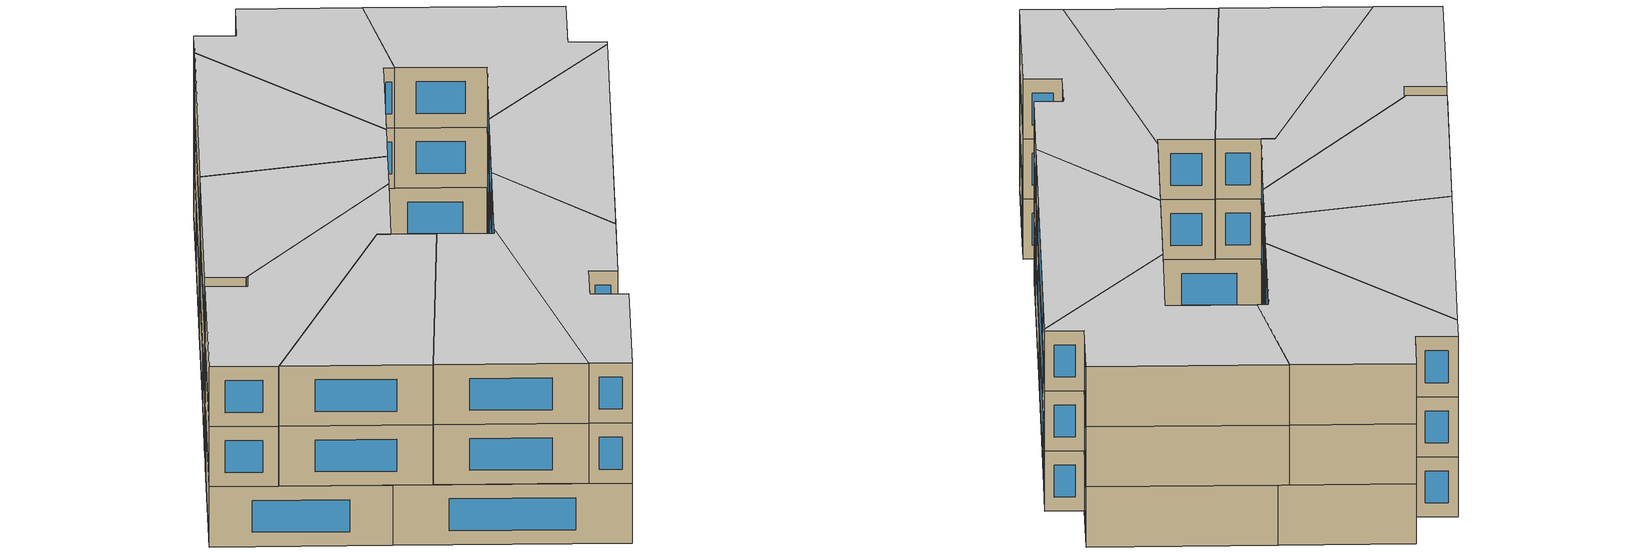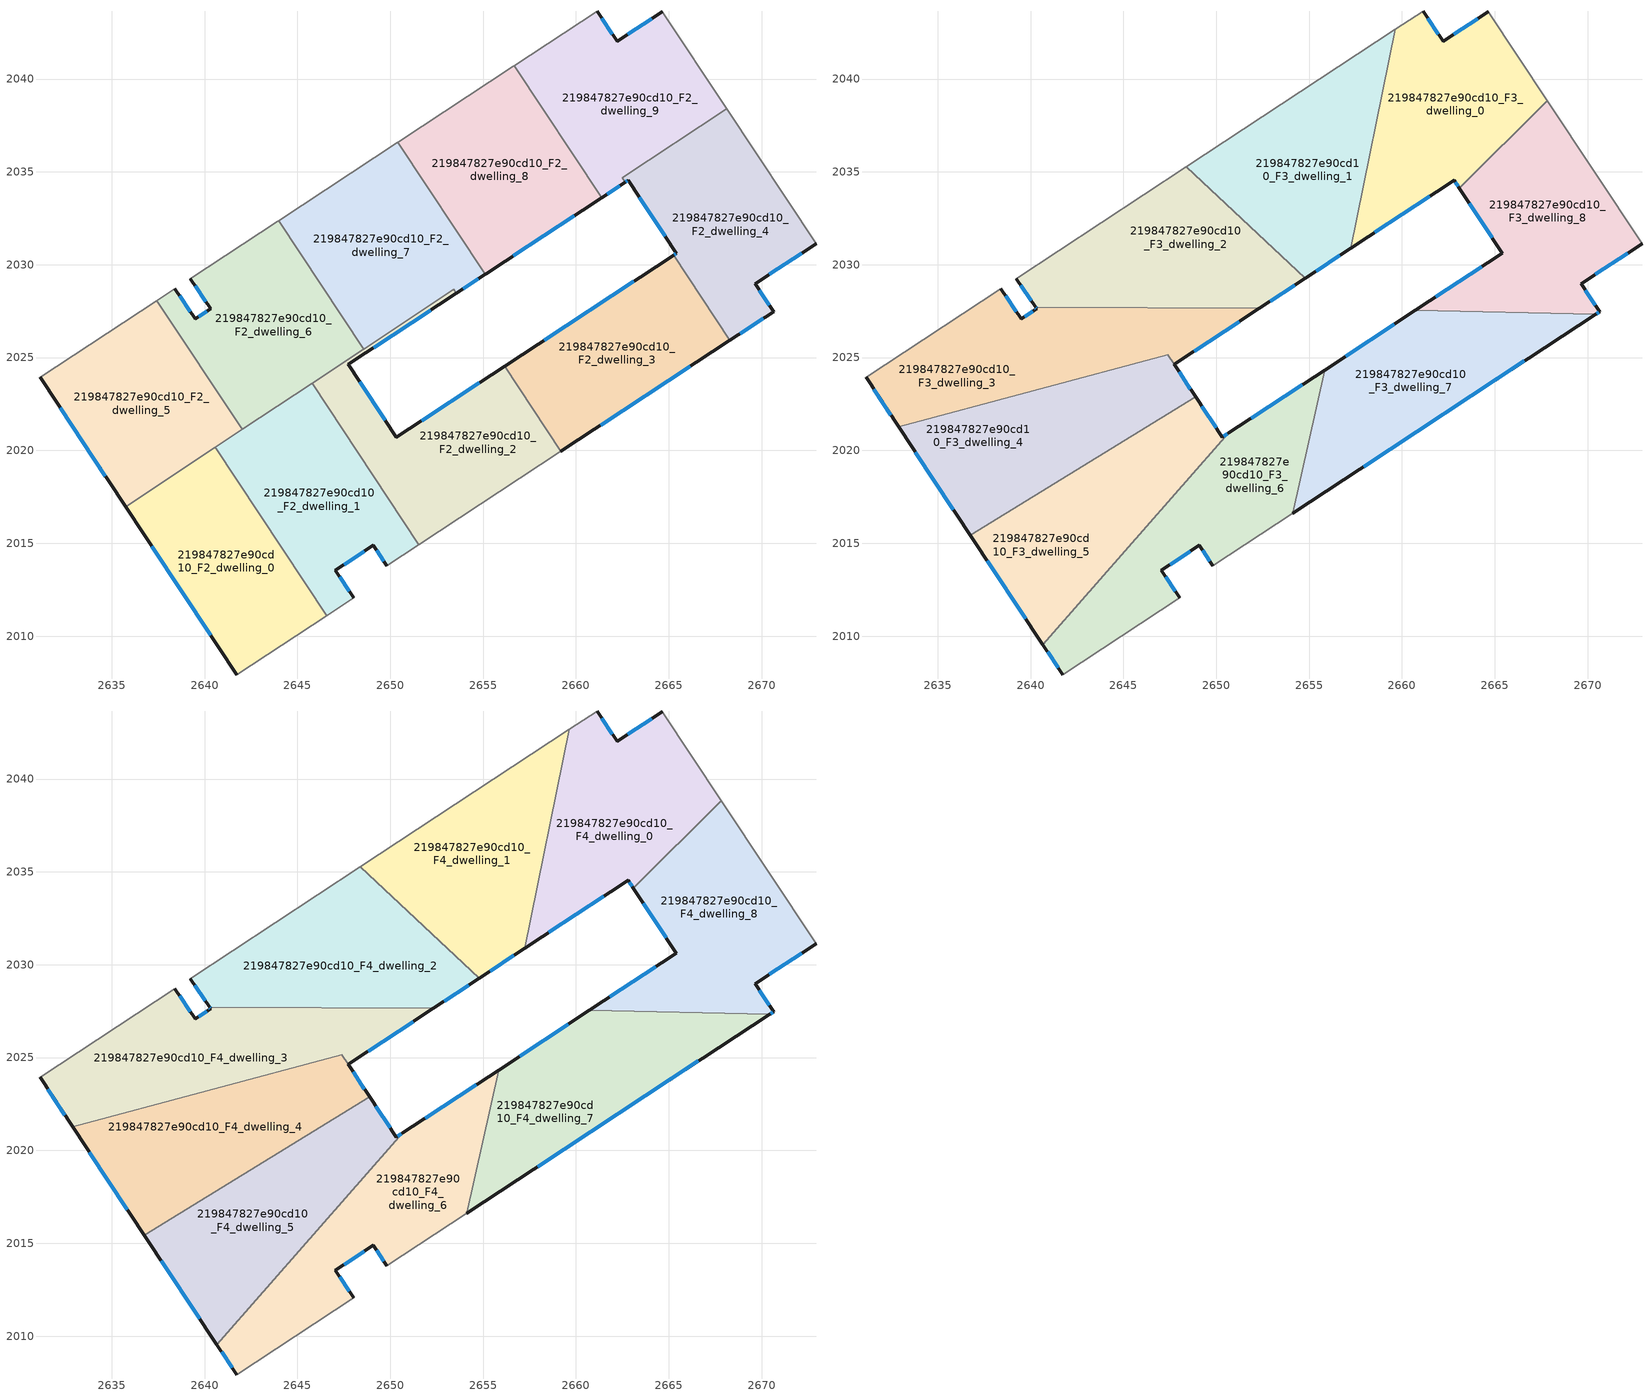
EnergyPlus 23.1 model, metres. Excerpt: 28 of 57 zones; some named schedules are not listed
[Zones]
219847827e90cd10_F2_dwelling_0
 floor to 219847827e90cd10_F1_dwelling_0 (EU_floor_Construction): 2640.57,2020.16 2646.57,2011.09 2641.74,2007.91 2635.75,2016.97 z6
 wall outside (EU_wall_Construction): 2635.75,2016.97 2641.74,2007.91 z6:9
 wall to 219847827e90cd10_F2_dwelling_1 (EU_wall_Construction): 2646.57,2011.09 2640.57,2020.16 z6:9
 wall adiabatic (EU_wall_Construction): 2641.74,2007.91 2646.57,2011.09 z6:9
 wall to 219847827e90cd10_F2_dwelling_5 (EU_wall_Construction): 2640.57,2020.16 2635.75,2016.97 z6:9
 window (EU_Window_Construction): 2637.16,2014.84 2640.34,2010.04 z6.7:8.3
219847827e90cd10_F2_dwelling_1
 floor to 219847827e90cd10_F1_dwelling_1 (EU_floor_Construction): 2645.79,2023.62 2651.55,2014.92 2649.82,2013.78 2649.09,2014.89 2647.05,2013.54 2648.03,2012.06 2646.57,2011.09 2640.57,2020.16 z6
 wall outside (EU_wall_Construction): 2648.03,2012.06 2647.05,2013.54 2649.09,2014.89 2649.82,2013.78 z6:9
 wall adiabatic (EU_wall_Construction): 2646.57,2011.09 2648.03,2012.06 / 2649.82,2013.78 2651.55,2014.92 z6:9
 wall to 219847827e90cd10_F2_dwelling_2 (EU_wall_Construction): 2651.55,2014.92 2645.79,2023.62 z6:9
 wall to 219847827e90cd10_F2_dwelling_6 (EU_wall_Construction): 2645.79,2023.62 2642.03,2021.13 z6:9
 wall to 219847827e90cd10_F2_dwelling_5 (EU_wall_Construction): 2642.03,2021.13 2640.57,2020.16 z6:9
 window (EU_Window_Construction): 2647.8,2012.41 2647.28,2013.19 / 2649.26,2014.63 2649.65,2014.04 / 2647.53,2013.86 2648.61,2014.57 z6.7:8.3
219847827e90cd10_F2_dwelling_2
 floor to 219847827e90cd10_F1_dwelling_2 (EU_floor_Construction): 2656.15,2024.54 2659.19,2019.95 2651.55,2014.92 2645.79,2023.62 2653.42,2028.67 2653.56,2028.46 2647.73,2024.63 2650.33,2020.71 z6
 wall outside (EU_wall_Construction): 2656.15,2024.54 2650.33,2020.71 2647.73,2024.63 2653.56,2028.46 z6:9
 wall to 219847827e90cd10_F2_dwelling_3 (EU_wall_Construction): 2659.19,2019.95 2656.15,2024.54 z6:9
 wall adiabatic (EU_wall_Construction): 2651.55,2014.92 2659.19,2019.95 z6:9
 wall to 219847827e90cd10_F2_dwelling_7 (EU_wall_Construction): 2653.56,2028.46 2653.42,2028.67 2648.57,2025.46 z6:9
 wall to 219847827e90cd10_F2_dwelling_6 (EU_wall_Construction): 2648.57,2025.46 2648.53,2025.43 2645.79,2023.62 z6:9
 window (EU_Window_Construction): 2649.1,2025.53 2652.19,2027.56 / 2649.72,2021.63 2648.34,2023.71 / 2654.79,2023.64 2651.7,2021.61 z6.7:8.3
 ceiling adiabatic (EU_roof_Construction): 2648.77,2023.07 2647.73,2024.63 2653.56,2028.46 2653.42,2028.67 2647.61,2024.82 z9
219847827e90cd10_F2_dwelling_3
 floor to 219847827e90cd10_F1_dwelling_3 (EU_floor_Construction): 2665.25,2030.52 2668.29,2025.93 2659.19,2019.95 2656.15,2024.54 z6
 wall outside (EU_wall_Construction): 2659.19,2019.95 2668.29,2025.93 / 2665.25,2030.52 2656.15,2024.54 z6:9
 wall to 219847827e90cd10_F2_dwelling_4 (EU_wall_Construction): 2668.29,2025.93 2665.25,2030.52 z6:9
 window (EU_Window_Construction): 2661.33,2021.35 2666.15,2024.53 / 2663.12,2029.12 2658.29,2025.94 z6.7:8.3
219847827e90cd10_F2_dwelling_4
 floor to 219847827e90cd10_F1_dwelling_4 (EU_floor_Construction): 2668.12,2038.4 2672.92,2031.14 2669.65,2028.97 2670.64,2027.48 2668.29,2025.93 2665.25,2030.52 2665.41,2030.62 2662.81,2034.55 2662.65,2034.45 2662.5,2034.68 z6
 wall outside (EU_wall_Construction): 2662.65,2034.45 2662.81,2034.55 2665.41,2030.62 2665.25,2030.52 / 2668.29,2025.93 2670.64,2027.48 2669.65,2028.97 2672.92,2031.14 z6:9
 wall adiabatic (EU_wall_Construction): 2672.92,2031.14 2668.12,2038.4 z6:9
 wall to 219847827e90cd10_F2_dwelling_9 (EU_wall_Construction): 2668.12,2038.4 2662.5,2034.68 2662.65,2034.45 z6:9
 window (EU_Window_Construction): 2665.37,2030.6 2665.29,2030.54 / 2663.42,2033.62 2664.8,2031.54 / 2662.69,2034.47 2662.77,2034.52 / 2670.42,2029.48 2672.16,2030.63 / 2670.41,2027.83 2669.88,2028.62 / 2668.84,2026.3 2670.09,2027.12 z6.7:8.3
219847827e90cd10_F2_dwelling_5
 floor to 219847827e90cd10_F1_dwelling_5 (EU_floor_Construction): 2637.44,2028.07 2642.03,2021.13 2635.75,2016.97 2631.14,2023.93 z6
 wall outside (EU_wall_Construction): 2631.14,2023.93 2635.75,2016.97 z6:9
 wall to 219847827e90cd10_F2_dwelling_6 (EU_wall_Construction): 2642.03,2021.13 2637.44,2028.07 z6:9
 wall adiabatic (EU_wall_Construction): 2637.44,2028.07 2631.14,2023.93 z6:9
 window (EU_Window_Construction): 2632.22,2022.29 2634.67,2018.6 z6.7:8.3
 ceiling adiabatic (EU_roof_Construction): 2642.03,2021.13 2640.57,2023.34 2632.89,2021.28 2635.75,2016.97 z9
219847827e90cd10_F2_dwelling_6
 floor to 219847827e90cd10_F1_dwelling_6 (EU_floor_Construction): 2643.99,2032.38 2648.57,2025.46 2648.53,2025.43 2642.03,2021.13 2637.44,2028.07 2638.41,2028.71 2639.49,2027.08 2640.33,2027.63 2639.24,2029.26 2643.95,2032.35 z6
 wall outside (EU_wall_Construction): 2639.24,2029.26 2640.33,2027.63 2639.49,2027.08 2638.41,2028.71 z6:9
 wall adiabatic (EU_wall_Construction): 2638.41,2028.71 2637.44,2028.07 / 2643.99,2032.38 2643.95,2032.35 2639.24,2029.26 z6:9
 wall to 219847827e90cd10_F2_dwelling_7 (EU_wall_Construction): 2648.57,2025.46 2643.99,2032.38 z6:9
 window (EU_Window_Construction): 2639.24,2027.46 2638.66,2028.33 / 2640.13,2027.5 2639.69,2027.21 / 2639.5,2028.87 2640.07,2028.01 z6.7:8.3
219847827e90cd10_F2_dwelling_7
 floor to 219847827e90cd10_F1_dwelling_7 (EU_floor_Construction): 2650.41,2036.6 2655.11,2029.49 2653.56,2028.46 2653.42,2028.67 2648.57,2025.46 2643.99,2032.38 z6
 wall outside (EU_wall_Construction): 2653.56,2028.46 2655.11,2029.49 z6:9
 wall to 219847827e90cd10_F2_dwelling_8 (EU_wall_Construction): 2655.11,2029.49 2650.41,2036.6 z6:9
 wall adiabatic (EU_wall_Construction): 2650.41,2036.6 2643.99,2032.38 z6:9
 window (EU_Window_Construction): 2653.92,2028.7 2654.75,2029.25 z6.7:8.3
219847827e90cd10_F2_dwelling_8
 floor to 219847827e90cd10_F1_dwelling_8 (EU_floor_Construction): 2656.67,2040.72 2661.38,2033.61 2655.16,2029.51 2655.11,2029.49 2650.41,2036.6 2650.45,2036.63 2656.63,2040.7 z6
 wall outside (EU_wall_Construction): 2655.11,2029.49 2655.16,2029.51 2661.38,2033.61 z6:9
 wall adiabatic (EU_wall_Construction): 2656.67,2040.72 2656.63,2040.7 2650.45,2036.63 2650.41,2036.6 z6:9
 wall to 219847827e90cd10_F2_dwelling_9 (EU_wall_Construction): 2661.38,2033.61 2656.67,2040.72 z6:9
 window (EU_Window_Construction): 2656.62,2030.48 2659.92,2032.65 z6.7:8.3
219847827e90cd10_F2_dwelling_9
 floor to 219847827e90cd10_F1_dwelling_9 (EU_floor_Construction): 2664.65,2043.63 2668.12,2038.4 2662.5,2034.68 2662.65,2034.45 2661.38,2033.61 2656.67,2040.72 2661.13,2043.66 2662.22,2042.03 z6
 wall outside (EU_wall_Construction): 2664.65,2043.63 2662.22,2042.03 2661.13,2043.66 / 2661.38,2033.61 2662.65,2034.45 z6:9
 wall adiabatic (EU_wall_Construction): 2668.12,2038.4 2664.65,2043.63 / 2661.13,2043.66 2656.67,2040.72 z6:9
 window (EU_Window_Construction): 2661.96,2042.42 2661.39,2043.28 / 2664.08,2043.25 2662.79,2042.41 / 2661.68,2033.8 2662.35,2034.25 z6.7:8.3
219847827e90cd10_F3_dwelling_0
 floor to 219847827e90cd10_F2_dwelling_9 (EU_floor_Construction): 2664.65,2043.63 2667.82,2038.84 2665.92,2036.95 2662.5,2034.68 2662.65,2034.45 2661.38,2033.61 2658.63,2037.76 2659.63,2042.67 2661.13,2043.66 2662.22,2042.03 z9
 floor to 219847827e90cd10_F2_dwelling_8 (EU_floor_Construction): 2658.63,2037.76 2661.38,2033.61 2657.23,2030.88 z9
 floor to 219847827e90cd10_F2_dwelling_4 (EU_floor_Construction): 2665.92,2036.95 2663.09,2034.12 2662.81,2034.55 2662.65,2034.45 2662.5,2034.68 z9
 wall outside (EU_wall_Construction): 2664.65,2043.63 2662.22,2042.03 2661.13,2043.66 / 2657.23,2030.88 2662.81,2034.55 2663.09,2034.12 z9:12
 wall adiabatic (EU_wall_Construction): 2667.82,2038.84 2664.65,2043.63 / 2661.13,2043.66 2659.63,2042.67 z9:12
 wall to 219847827e90cd10_F3_dwelling_8 (EU_wall_Construction): 2663.09,2034.12 2667.82,2038.84 z9:12
 wall to 219847827e90cd10_F3_dwelling_1 (EU_wall_Construction): 2659.63,2042.67 2657.23,2030.88 z9:12
 window (EU_Window_Construction): 2664.08,2043.25 2662.79,2042.41 / 2662.87,2034.45 2663.02,2034.22 / 2658.54,2031.74 2661.5,2033.68 / 2661.96,2042.42 2661.39,2043.28 z9.7:11.3
219847827e90cd10_F3_dwelling_1
 floor to 219847827e90cd10_F2_dwelling_8 (EU_floor_Construction): 2656.67,2040.72 2658.63,2037.76 2657.23,2030.88 2655.16,2029.51 2655.11,2029.49 2650.41,2036.6 z9
 floor to 219847827e90cd10_F2_dwelling_9 (EU_floor_Construction): 2659.63,2042.67 2658.63,2037.76 2656.67,2040.72 z9
 floor to 219847827e90cd10_F2_dwelling_7 (EU_floor_Construction): 2650.41,2036.6 2655.11,2029.49 2654.8,2029.28 2648.39,2035.28 z9
 wall outside (EU_wall_Construction): 2654.8,2029.28 2657.23,2030.88 z9:12
 wall to 219847827e90cd10_F3_dwelling_2 (EU_wall_Construction): 2648.39,2035.28 2654.8,2029.28 z9:12
 wall adiabatic (EU_wall_Construction): 2659.63,2042.67 2648.39,2035.28 z9:12
 window (EU_Window_Construction): 2655.37,2029.66 2656.66,2030.5 z9.7:11.3
219847827e90cd10_F3_dwelling_2
 floor to 219847827e90cd10_F2_dwelling_7 (EU_floor_Construction): 2654.8,2029.28 2653.56,2028.46 2653.42,2028.67 2651.88,2027.65 2647.11,2027.67 2643.99,2032.38 2648.39,2035.28 z9
 floor to 219847827e90cd10_F2_dwelling_6 (EU_floor_Construction): 2643.99,2032.38 2647.11,2027.67 2640.28,2027.7 2639.24,2029.26 2643.97,2032.37 z9
 floor adiabatic (EU_floor_Construction): 2653.42,2028.67 2653.56,2028.46 2652.32,2027.65 2651.88,2027.65 z9
 wall outside (EU_wall_Construction): 2652.32,2027.65 2654.8,2029.28 / 2639.24,2029.26 2640.28,2027.7 z9:12
 wall to 219847827e90cd10_F3_dwelling_3 (EU_wall_Construction): 2640.28,2027.7 2652.32,2027.65 z9:12
 wall adiabatic (EU_wall_Construction): 2648.39,2035.28 2639.24,2029.26 z9:12
 window (EU_Window_Construction): 2652.9,2028.03 2654.22,2028.9 / 2639.49,2028.89 2640.03,2028.07 z9.7:11.3
219847827e90cd10_F3_dwelling_3
 floor to 219847827e90cd10_F2_dwelling_5 (EU_floor_Construction): 2637.44,2028.07 2640.57,2023.34 2632.89,2021.28 2631.14,2023.93 z9
 floor to 219847827e90cd10_F2_dwelling_7 (EU_floor_Construction): 2651.88,2027.65 2648.57,2025.46 2647.11,2027.67 z9
 floor to 219847827e90cd10_F2_dwelling_6 (EU_floor_Construction): 2647.11,2027.67 2648.57,2025.46 2648.53,2025.43 2647.61,2024.82 2647.38,2025.17 2640.57,2023.34 2637.44,2028.07 2638.41,2028.71 2639.49,2027.08 2640.33,2027.63 2640.28,2027.7 z9
 floor adiabatic (EU_floor_Construction): 2652.32,2027.65 2647.73,2024.63 2647.61,2024.82 2648.53,2025.43 2648.57,2025.46 2651.88,2027.65 z9
 wall outside (EU_wall_Construction): 2631.14,2023.93 2632.89,2021.28 / 2640.28,2027.7 2640.33,2027.63 2639.49,2027.08 2638.41,2028.71 / 2647.73,2024.63 2652.32,2027.65 z9:12
 wall adiabatic (EU_wall_Construction): 2638.41,2028.71 2631.14,2023.93 z9:12
 wall to 219847827e90cd10_F3_dwelling_4 (EU_wall_Construction): 2647.38,2025.17 2647.73,2024.63 / 2632.89,2021.28 2647.38,2025.16 z9:12
 window (EU_Window_Construction): 2631.55,2023.31 2632.48,2021.91 / 2639.24,2027.46 2638.66,2028.33 / 2640.13,2027.5 2639.69,2027.21 / 2640.29,2027.69 2640.31,2027.65 / 2648.81,2025.34 2651.24,2026.94 z9.7:11.3
219847827e90cd10_F3_dwelling_4
 floor to 219847827e90cd10_F2_dwelling_6 (EU_floor_Construction): 2647.38,2025.16 2647.61,2024.82 2642.03,2021.13 2640.57,2023.34 z9
 floor to 219847827e90cd10_F2_dwelling_0 (EU_floor_Construction): 2640.57,2020.16 2641.68,2018.47 2636.76,2015.44 2635.75,2016.97 z9
 floor to 219847827e90cd10_F2_dwelling_1 (EU_floor_Construction): 2645.79,2023.62 2647.02,2021.75 2641.68,2018.47 2640.57,2020.16 z9
 floor adiabatic (EU_floor_Construction): 2640.57,2023.34 2642.03,2021.13 2635.75,2016.97 2632.89,2021.28 z9
 floor to 219847827e90cd10_F2_dwelling_2 (EU_floor_Construction): 2647.61,2024.82 2648.77,2023.07 2648.88,2022.9 2647.02,2021.75 2645.79,2023.62 z9
 wall outside (EU_wall_Construction): 2632.89,2021.28 2636.76,2015.44 / 2648.88,2022.9 2647.73,2024.63 z9:12
 wall to 219847827e90cd10_F3_dwelling_5 (EU_wall_Construction): 2636.76,2015.44 2648.88,2022.9 z9:12
 window (EU_Window_Construction): 2633.8,2019.91 2635.85,2016.81 / 2648.61,2023.31 2648,2024.23 z9.7:11.3
219847827e90cd10_F3_dwelling_5
 floor to 219847827e90cd10_F2_dwelling_0 (EU_floor_Construction): 2641.68,2018.47 2644.62,2014.04 2640.66,2009.55 2636.76,2015.44 z9
 floor to 219847827e90cd10_F2_dwelling_1 (EU_floor_Construction): 2647.02,2021.75 2648.9,2018.91 2644.62,2014.04 2641.68,2018.47 z9
 floor to 219847827e90cd10_F2_dwelling_2 (EU_floor_Construction): 2648.88,2022.9 2650.33,2020.71 2650.69,2020.94 2648.9,2018.91 2647.02,2021.75 z9
 wall outside (EU_wall_Construction): 2650.69,2020.94 2650.33,2020.71 2648.88,2022.9 / 2636.76,2015.44 2640.66,2009.55 z9:12
 wall to 219847827e90cd10_F3_dwelling_6 (EU_wall_Construction): 2640.66,2009.55 2650.69,2020.94 z9:12
 window (EU_Window_Construction): 2649.99,2021.22 2649.22,2022.38 / 2650.6,2020.89 2650.42,2020.76 / 2637.68,2014.06 2639.74,2010.93 z9.7:11.3
219847827e90cd10_F3_dwelling_6
 floor to 219847827e90cd10_F2_dwelling_1 (EU_floor_Construction): 2648.9,2018.91 2651.55,2014.92 2649.82,2013.78 2649.09,2014.89 2647.05,2013.54 2648.03,2012.06 2646.57,2011.09 2644.62,2014.04 z9
 floor to 219847827e90cd10_F2_dwelling_0 (EU_floor_Construction): 2644.62,2014.04 2646.57,2011.09 2641.74,2007.91 2640.66,2009.55 z9
 floor to 219847827e90cd10_F2_dwelling_2 (EU_floor_Construction): 2655.84,2024.33 2654.12,2016.61 2651.55,2014.92 2648.9,2018.91 2650.69,2020.94 z9
 wall outside (EU_wall_Construction): 2648.03,2012.06 2647.05,2013.54 2649.09,2014.89 2649.82,2013.78 / 2640.66,2009.55 2641.74,2007.91 / 2655.84,2024.33 2650.69,2020.94 z9:12
 wall adiabatic (EU_wall_Construction): 2641.74,2007.91 2648.03,2012.06 / 2649.82,2013.78 2654.12,2016.61 z9:12
 wall to 219847827e90cd10_F3_dwelling_7 (EU_wall_Construction): 2654.12,2016.61 2655.84,2024.33 z9:12
 window (EU_Window_Construction): 2647.53,2013.86 2648.61,2014.57 / 2647.8,2012.41 2647.28,2013.19 / 2640.92,2009.16 2641.49,2008.3 / 2654.63,2023.53 2651.9,2021.74 / 2649.26,2014.63 2649.65,2014.04 z9.7:11.3
219847827e90cd10_F3_dwelling_7
 floor to 219847827e90cd10_F2_dwelling_2 (EU_floor_Construction): 2656.15,2024.54 2659.19,2019.95 2654.12,2016.61 2655.84,2024.33 z9
 floor to 219847827e90cd10_F2_dwelling_3 (EU_floor_Construction): 2667.32,2027.4 2668.29,2025.93 2659.19,2019.95 2656.15,2024.54 2660.72,2027.54 z9
 floor to 219847827e90cd10_F2_dwelling_4 (EU_floor_Construction): 2670.42,2027.34 2668.29,2025.93 2667.32,2027.4 z9
 wall outside (EU_wall_Construction): 2660.72,2027.54 2655.84,2024.33 / 2654.12,2016.61 2670.42,2027.34 z9:12
 wall to 219847827e90cd10_F3_dwelling_8 (EU_wall_Construction): 2670.42,2027.34 2660.72,2027.54 z9:12
 window (EU_Window_Construction): 2659.57,2026.79 2656.98,2025.08 / 2657.95,2019.13 2666.6,2024.82 z9.7:11.3
219847827e90cd10_F3_dwelling_8
 floor to 219847827e90cd10_F2_dwelling_4 (EU_floor_Construction): 2668.12,2038.4 2672.92,2031.14 2669.65,2028.97 2670.64,2027.48 2670.42,2027.34 2667.32,2027.4 2665.25,2030.52 2665.41,2030.62 2663.09,2034.12 2665.92,2036.95 z9
 floor to 219847827e90cd10_F2_dwelling_9 (EU_floor_Construction): 2667.82,2038.84 2668.12,2038.4 2665.92,2036.95 z9
 floor to 219847827e90cd10_F2_dwelling_3 (EU_floor_Construction): 2665.25,2030.52 2667.32,2027.4 2660.72,2027.54 z9
 wall outside (EU_wall_Construction): 2670.42,2027.34 2670.64,2027.48 2669.65,2028.97 2672.92,2031.14 / 2663.09,2034.12 2665.41,2030.62 2660.72,2027.54 z9:12
 wall adiabatic (EU_wall_Construction): 2672.92,2031.14 2667.82,2038.84 z9:12
 window (EU_Window_Construction): 2670.41,2027.83 2669.88,2028.62 / 2670.48,2027.37 2670.59,2027.45 / 2664.31,2029.9 2661.82,2028.26 / 2663.63,2033.3 2664.86,2031.44 / 2670.42,2029.48 2672.16,2030.63 z9.7:11.3
219847827e90cd10_F4_dwelling_0
 floor to 219847827e90cd10_F3_dwelling_0 (EU_floor_Construction): 2664.65,2043.63 2667.82,2038.84 2663.09,2034.12 2662.81,2034.55 2657.23,2030.88 2659.63,2042.67 2661.13,2043.66 2662.22,2042.03 z12
 wall outside (EU_wall_Construction): 2664.65,2043.63 2662.22,2042.03 2661.13,2043.66 / 2657.23,2030.88 2662.81,2034.55 2663.09,2034.12 z12:15
 wall adiabatic (EU_wall_Construction): 2667.82,2038.84 2664.65,2043.63 / 2661.13,2043.66 2659.63,2042.67 z12:15
 wall to 219847827e90cd10_F4_dwelling_8 (EU_wall_Construction): 2663.09,2034.12 2667.82,2038.84 z12:15
 wall to 219847827e90cd10_F4_dwelling_1 (EU_wall_Construction): 2659.63,2042.67 2657.23,2030.88 z12:15
 window (EU_Window_Construction): 2664.08,2043.25 2662.79,2042.41 / 2662.87,2034.45 2663.02,2034.22 / 2658.54,2031.74 2661.5,2033.68 / 2661.96,2042.42 2661.39,2043.28 z12.7:14.3
 ceiling to 219847827e90cd10_F5_dwelling_0 (EU_floor_Construction): 2663.09,2034.12 2667.82,2038.84 2664.65,2043.63 2662.22,2042.03 2661.13,2043.66 2659.63,2042.67 2657.23,2030.88 2662.81,2034.55 z15
219847827e90cd10_F4_dwelling_1
 floor to 219847827e90cd10_F3_dwelling_1 (EU_floor_Construction): 2659.63,2042.67 2657.23,2030.88 2654.8,2029.28 2648.39,2035.28 z12
 wall outside (EU_wall_Construction): 2654.8,2029.28 2657.23,2030.88 z12:15
 wall to 219847827e90cd10_F4_dwelling_2 (EU_wall_Construction): 2648.39,2035.28 2654.8,2029.28 z12:15
 wall adiabatic (EU_wall_Construction): 2659.63,2042.67 2648.39,2035.28 z12:15
 window (EU_Window_Construction): 2655.37,2029.66 2656.66,2030.5 z12.7:14.3
 ceiling to 219847827e90cd10_F5_dwelling_1 (EU_floor_Construction): 2657.23,2030.88 2659.63,2042.67 2648.39,2035.28 2654.8,2029.28 z15
219847827e90cd10_F4_dwelling_2
 floor to 219847827e90cd10_F3_dwelling_2 (EU_floor_Construction): 2654.8,2029.28 2652.32,2027.65 2640.28,2027.7 2639.24,2029.26 2648.39,2035.28 z12
 wall outside (EU_wall_Construction): 2652.32,2027.65 2654.8,2029.28 / 2639.24,2029.26 2640.28,2027.7 z12:15
 wall to 219847827e90cd10_F4_dwelling_3 (EU_wall_Construction): 2640.28,2027.7 2652.32,2027.65 z12:15
 wall adiabatic (EU_wall_Construction): 2648.39,2035.28 2639.24,2029.26 z12:15
 window (EU_Window_Construction): 2652.9,2028.03 2654.22,2028.9 / 2639.49,2028.89 2640.03,2028.07 z12.7:14.3
 ceiling to 219847827e90cd10_F5_dwelling_2 (EU_floor_Construction): 2654.8,2029.28 2648.39,2035.28 2639.24,2029.26 2640.28,2027.7 2652.32,2027.65 z15
219847827e90cd10_F4_dwelling_3
 floor to 219847827e90cd10_F3_dwelling_3 (EU_floor_Construction): 2652.32,2027.65 2647.73,2024.63 2647.38,2025.17 2632.89,2021.28 2631.14,2023.93 2638.41,2028.71 2639.49,2027.08 2640.33,2027.63 2640.28,2027.7 z12
 wall outside (EU_wall_Construction): 2631.14,2023.93 2632.89,2021.28 / 2640.28,2027.7 2640.33,2027.63 2639.49,2027.08 2638.41,2028.71 / 2647.73,2024.63 2652.32,2027.65 z12:15
 wall adiabatic (EU_wall_Construction): 2638.41,2028.71 2631.14,2023.93 z12:15
 wall to 219847827e90cd10_F4_dwelling_4 (EU_wall_Construction): 2647.38,2025.17 2647.73,2024.63 / 2632.89,2021.28 2647.38,2025.16 z12:15
 window (EU_Window_Construction): 2631.55,2023.31 2632.48,2021.91 / 2639.24,2027.46 2638.66,2028.33 / 2640.13,2027.5 2639.69,2027.21 / 2640.29,2027.69 2640.31,2027.65 / 2648.81,2025.34 2651.24,2026.94 z12.7:14.3
 ceiling to 219847827e90cd10_F5_dwelling_3 (EU_floor_Construction): 2647.73,2024.63 2652.32,2027.65 2640.28,2027.7 2640.33,2027.63 2639.49,2027.08 2638.41,2028.71 2631.14,2023.93 2632.89,2021.28 2647.38,2025.17 z15
219847827e90cd10_F4_dwelling_4
 floor to 219847827e90cd10_F3_dwelling_4 (EU_floor_Construction): 2647.38,2025.16 2648.88,2022.9 2636.76,2015.44 2632.89,2021.28 z12
 wall outside (EU_wall_Construction): 2632.89,2021.28 2636.76,2015.44 / 2648.88,2022.9 2647.73,2024.63 z12:15
 wall to 219847827e90cd10_F4_dwelling_5 (EU_wall_Construction): 2636.76,2015.44 2648.88,2022.9 z12:15
 window (EU_Window_Construction): 2633.8,2019.91 2635.85,2016.81 / 2648.61,2023.31 2648,2024.23 z12.7:14.3
 ceiling to 219847827e90cd10_F5_dwelling_4 (EU_floor_Construction): 2648.88,2022.9 2647.38,2025.16 2632.89,2021.28 2636.76,2015.44 z15
219847827e90cd10_F4_dwelling_5
 floor to 219847827e90cd10_F3_dwelling_5 (EU_floor_Construction): 2648.88,2022.9 2650.33,2020.71 2650.69,2020.94 2640.66,2009.55 2636.76,2015.44 z12
 wall outside (EU_wall_Construction): 2650.69,2020.94 2650.33,2020.71 2648.88,2022.9 / 2636.76,2015.44 2640.66,2009.55 z12:15
 wall to 219847827e90cd10_F4_dwelling_6 (EU_wall_Construction): 2640.66,2009.55 2650.69,2020.94 z12:15
 window (EU_Window_Construction): 2649.99,2021.22 2649.22,2022.38 / 2650.6,2020.89 2650.42,2020.76 / 2637.68,2014.06 2639.74,2010.93 z12.7:14.3
 ceiling to 219847827e90cd10_F5_dwelling_5 (EU_floor_Construction): 2640.66,2009.55 2650.69,2020.94 2650.33,2020.71 2648.88,2022.9 2636.76,2015.44 z15
219847827e90cd10_F4_dwelling_6
 floor to 219847827e90cd10_F3_dwelling_6 (EU_floor_Construction): 2655.84,2024.33 2654.12,2016.61 2649.82,2013.78 2649.09,2014.89 2647.05,2013.54 2648.03,2012.06 2641.74,2007.91 2640.66,2009.55 2650.69,2020.94 z12
 wall outside (EU_wall_Construction): 2648.03,2012.06 2647.05,2013.54 2649.09,2014.89 2649.82,2013.78 / 2640.66,2009.55 2641.74,2007.91 / 2655.84,2024.33 2650.69,2020.94 z12:15
 wall adiabatic (EU_wall_Construction): 2641.74,2007.91 2648.03,2012.06 / 2649.82,2013.78 2654.12,2016.61 z12:15
 wall to 219847827e90cd10_F4_dwelling_7 (EU_wall_Construction): 2654.12,2016.61 2655.84,2024.33 z12:15
 window (EU_Window_Construction): 2647.53,2013.86 2648.61,2014.57 / 2647.8,2012.41 2647.28,2013.19 / 2640.92,2009.16 2641.49,2008.3 / 2654.63,2023.53 2651.9,2021.74 / 2649.26,2014.63 2649.65,2014.04 z12.7:14.3
 ceiling to 219847827e90cd10_F5_dwelling_6 (EU_floor_Construction): 2649.82,2013.78 2654.12,2016.61 2655.84,2024.33 2650.69,2020.94 2640.66,2009.55 2641.74,2007.91 2648.03,2012.06 2647.05,2013.54 2649.09,2014.89 z15
219847827e90cd10_F4_dwelling_7
 floor to 219847827e90cd10_F3_dwelling_7 (EU_floor_Construction): 2670.42,2027.34 2654.12,2016.61 2655.84,2024.33 2660.72,2027.54 z12
 wall outside (EU_wall_Construction): 2660.72,2027.54 2655.84,2024.33 / 2654.12,2016.61 2670.42,2027.34 z12:15
 wall to 219847827e90cd10_F4_dwelling_8 (EU_wall_Construction): 2670.42,2027.34 2660.72,2027.54 z12:15
 window (EU_Window_Construction): 2659.57,2026.79 2656.98,2025.08 / 2657.95,2019.13 2666.6,2024.82 z12.7:14.3
 ceiling to 219847827e90cd10_F5_dwelling_7 (EU_floor_Construction): 2670.42,2027.34 2660.72,2027.54 2655.84,2024.33 2654.12,2016.61 z15
219847827e90cd10_F4_dwelling_8
 floor to 219847827e90cd10_F3_dwelling_8 (EU_floor_Construction): 2667.82,2038.84 2672.92,2031.14 2669.65,2028.97 2670.64,2027.48 2670.42,2027.34 2660.72,2027.54 2665.41,2030.62 2663.09,2034.12 z12
 wall outside (EU_wall_Construction): 2670.42,2027.34 2670.64,2027.48 2669.65,2028.97 2672.92,2031.14 / 2663.09,2034.12 2665.41,2030.62 2660.72,2027.54 z12:15
 wall adiabatic (EU_wall_Construction): 2672.92,2031.14 2667.82,2038.84 z12:15
 window (EU_Window_Construction): 2670.41,2027.83 2669.88,2028.62 / 2670.48,2027.37 2670.59,2027.45 / 2664.31,2029.9 2661.82,2028.26 / 2663.63,2033.3 2664.86,2031.44 / 2670.42,2029.48 2672.16,2030.63 z12.7:14.3
 ceiling to 219847827e90cd10_F5_dwelling_8 (EU_floor_Construction): 2670.64,2027.48 2669.65,2028.97 2672.92,2031.14 2667.82,2038.84 2663.09,2034.12 2665.41,2030.62 2660.72,2027.54 2670.42,2027.34 z15
[Building]
EU S2 Campaign: North Axis=0; Terrain=City; Solar Distribution=FullExterior
[Site:Location]
Budapest.Ferenc.Liszt.Intl.AP: Latitude=47.437; Longitude=19.256; Time Zone=1; Elevation=185
[SizingPeriod:WeatherFileDays]
AnnualSizingPeriod: Begin Month=1; Begin Day of Month=1; End Month=12; End Day of Month=31; Day of Week for Start Day=Monday; Use Weather File Daylight Saving Period=No; Use Weather File Rain and Snow Indicators=No
[MATERIAL]
EU_InternalMass_Material: Roughness=MediumRough; Thickness=0.1; Conductivity=1; Density=1800; Specific Heat=900; Thermal Absorptance=0.9; Solar Absorptance=0.7; Visible Absorptance=0.7
[MATERIAL:NOMASS] Roughness=MediumRough; Thermal Absorptance=0.9; Solar Absorptance=0.7; Visible Absorptance=0.7
Name | Thermal Resistance
EU_wall_NoMass | 0.832559
EU_roof_NoMass | 1.39638
EU_floor_NoMass | 0.872794
[WINDOWMATERIAL:SIMPLEGLAZINGSYSTEM]
EU_Window_SimpleGlazing: UFactor=2.79869; Solar Heat Gain Coefficient=0.75; Visible Transmittance=0.75
[CONSTRUCTION]
EU_wall_Construction: EU_wall_NoMass
EU_roof_Construction: EU_roof_NoMass
EU_floor_Construction: EU_floor_NoMass
EU_Window_Construction: EU_Window_SimpleGlazing
EU_InternalMass_Construction: EU_InternalMass_Material
[ZONE] Type=1; Multiplier=1; Ceiling Height=autocalculate; Floor Area=autocalculate; Part of Total Floor Area=Yes
Name | Volume
219847827e90cd10_F2_dwelling_0; 219847827e90cd10_F2_dwelling_1 | 188.455
219847827e90cd10_F3_dwelling_0; 219847827e90cd10_F4_dwelling_0 | 209.393
219847827e90cd10_F3_dwelling_1; 219847827e90cd10_F4_dwelling_1 | 209.395
219847827e90cd10_F2_dwelling_2 | 188.465
219847827e90cd10_F3_dwelling_2; 219847827e90cd10_F4_dwelling_2 | 206.16
219847827e90cd10_F2_dwelling_3 | 179.815
219847827e90cd10_F3_dwelling_3; 219847827e90cd10_F4_dwelling_3 | 214.526
219847827e90cd10_F2_dwelling_4 | 188.462
219847827e90cd10_F3_dwelling_4; 219847827e90cd10_F4_dwelling_4 | 207.492
219847827e90cd10_F2_dwelling_5 | 188.476
219847827e90cd10_F3_dwelling_5; 219847827e90cd10_F4_dwelling_5 | 209.408
219847827e90cd10_F2_dwelling_6 | 189.699
219847827e90cd10_F3_dwelling_6; 219847827e90cd10_F4_dwelling_6 | 209.419
219847827e90cd10_F2_dwelling_7 | 192.356
219847827e90cd10_F3_dwelling_7; 219847827e90cd10_F4_dwelling_7 | 209.413
219847827e90cd10_F2_dwelling_8 | 191.964
219847827e90cd10_F3_dwelling_8; 219847827e90cd10_F4_dwelling_8 | 209.421
219847827e90cd10_F2_dwelling_9 | 188.509
[INTERNALMASS] Construction=EU_InternalMass_Construction
Name | Zone or ZoneList | Surface Area
219847827e90cd10_F2_dwelling_0_EU_InternalMass | 219847827e90cd10_F2_dwelling_0 | 62.8184
219847827e90cd10_F2_dwelling_1_EU_InternalMass | 219847827e90cd10_F2_dwelling_1 | 62.8184
219847827e90cd10_F2_dwelling_2_EU_InternalMass | 219847827e90cd10_F2_dwelling_2 | 62.8217
219847827e90cd10_F2_dwelling_3_EU_InternalMass | 219847827e90cd10_F2_dwelling_3 | 59.9384
219847827e90cd10_F2_dwelling_4_EU_InternalMass | 219847827e90cd10_F2_dwelling_4 | 62.8209
219847827e90cd10_F2_dwelling_5_EU_InternalMass | 219847827e90cd10_F2_dwelling_5 | 62.8252
219847827e90cd10_F2_dwelling_6_EU_InternalMass | 219847827e90cd10_F2_dwelling_6 | 63.2336
219847827e90cd10_F2_dwelling_7_EU_InternalMass | 219847827e90cd10_F2_dwelling_7 | 64.1207
219847827e90cd10_F2_dwelling_8_EU_InternalMass | 219847827e90cd10_F2_dwelling_8 | 63.9861
219847827e90cd10_F2_dwelling_9_EU_InternalMass | 219847827e90cd10_F2_dwelling_9 | 62.8353
219847827e90cd10_F3_dwelling_0_EU_InternalMass | 219847827e90cd10_F3_dwelling_0 | 69.7976
219847827e90cd10_F3_dwelling_1_EU_InternalMass | 219847827e90cd10_F3_dwelling_1 | 69.7983
219847827e90cd10_F3_dwelling_2_EU_InternalMass | 219847827e90cd10_F3_dwelling_2 | 68.7199
219847827e90cd10_F3_dwelling_3_EU_InternalMass | 219847827e90cd10_F3_dwelling_3 | 71.5102
219847827e90cd10_F3_dwelling_4_EU_InternalMass | 219847827e90cd10_F3_dwelling_4 | 69.1703
219847827e90cd10_F3_dwelling_5_EU_InternalMass | 219847827e90cd10_F3_dwelling_5 | 69.8026
219847827e90cd10_F3_dwelling_6_EU_InternalMass | 219847827e90cd10_F3_dwelling_6 | 69.8062
219847827e90cd10_F3_dwelling_7_EU_InternalMass | 219847827e90cd10_F3_dwelling_7 | 69.8043
219847827e90cd10_F3_dwelling_8_EU_InternalMass | 219847827e90cd10_F3_dwelling_8 | 69.8072
219847827e90cd10_F4_dwelling_0_EU_InternalMass | 219847827e90cd10_F4_dwelling_0 | 69.7976
219847827e90cd10_F4_dwelling_1_EU_InternalMass | 219847827e90cd10_F4_dwelling_1 | 69.7983
219847827e90cd10_F4_dwelling_2_EU_InternalMass | 219847827e90cd10_F4_dwelling_2 | 68.7199
219847827e90cd10_F4_dwelling_3_EU_InternalMass | 219847827e90cd10_F4_dwelling_3 | 71.5102
219847827e90cd10_F4_dwelling_4_EU_InternalMass | 219847827e90cd10_F4_dwelling_4 | 69.1703
219847827e90cd10_F4_dwelling_5_EU_InternalMass | 219847827e90cd10_F4_dwelling_5 | 69.8026
219847827e90cd10_F4_dwelling_6_EU_InternalMass | 219847827e90cd10_F4_dwelling_6 | 69.8062
219847827e90cd10_F4_dwelling_7_EU_InternalMass | 219847827e90cd10_F4_dwelling_7 | 69.8043
219847827e90cd10_F4_dwelling_8_EU_InternalMass | 219847827e90cd10_F4_dwelling_8 | 69.8072
[OTHEREQUIPMENT] Fuel Type=Electricity; Design Level Calculation Method=Watts/Area; Power per Zone Floor Area=1; Fraction Latent=0; Fraction Radiant=0; Fraction Lost=0; Carbon Dioxide Generation Rate=0; EndUse Subcategory=EU_Step8_InternalGains
Name | Zone or ZoneList or Space or SpaceList | Schedule
EU_Step8_InternalGain_219847827e90cd10_F2_dwelling_0_f000 | 219847827e90cd10_F2_dwelling_0 | EU_Step8_GainSchedule_219847827e90cd10_F2_dwelling_0_f000
EU_Step8_InternalGain_219847827e90cd10_F2_dwelling_1_f000 | 219847827e90cd10_F2_dwelling_1 | EU_Step8_GainSchedule_219847827e90cd10_F2_dwelling_1_f000
EU_Step8_InternalGain_219847827e90cd10_F2_dwelling_2_f000 | 219847827e90cd10_F2_dwelling_2 | EU_Step8_GainSchedule_219847827e90cd10_F2_dwelling_2_f000
EU_Step8_InternalGain_219847827e90cd10_F2_dwelling_3_f000 | 219847827e90cd10_F2_dwelling_3 | EU_Step8_GainSchedule_219847827e90cd10_F2_dwelling_3_f000
EU_Step8_InternalGain_219847827e90cd10_F2_dwelling_4_f000 | 219847827e90cd10_F2_dwelling_4 | EU_Step8_GainSchedule_219847827e90cd10_F2_dwelling_4_f000
EU_Step8_InternalGain_219847827e90cd10_F2_dwelling_5_f000 | 219847827e90cd10_F2_dwelling_5 | EU_Step8_GainSchedule_219847827e90cd10_F2_dwelling_5_f000
EU_Step8_InternalGain_219847827e90cd10_F2_dwelling_6_f000 | 219847827e90cd10_F2_dwelling_6 | EU_Step8_GainSchedule_219847827e90cd10_F2_dwelling_6_f000
EU_Step8_InternalGain_219847827e90cd10_F2_dwelling_7_f000 | 219847827e90cd10_F2_dwelling_7 | EU_Step8_GainSchedule_219847827e90cd10_F2_dwelling_7_f000
EU_Step8_InternalGain_219847827e90cd10_F2_dwelling_8_f000 | 219847827e90cd10_F2_dwelling_8 | EU_Step8_GainSchedule_219847827e90cd10_F2_dwelling_8_f000
EU_Step8_InternalGain_219847827e90cd10_F2_dwelling_9_f000 | 219847827e90cd10_F2_dwelling_9 | EU_Step8_GainSchedule_219847827e90cd10_F2_dwelling_9_f000
EU_Step8_InternalGain_219847827e90cd10_F3_dwelling_0_f000 | 219847827e90cd10_F3_dwelling_0 | EU_Step8_GainSchedule_219847827e90cd10_F3_dwelling_0_f000
EU_Step8_InternalGain_219847827e90cd10_F3_dwelling_1_f000 | 219847827e90cd10_F3_dwelling_1 | EU_Step8_GainSchedule_219847827e90cd10_F3_dwelling_1_f000
EU_Step8_InternalGain_219847827e90cd10_F3_dwelling_2_f000 | 219847827e90cd10_F3_dwelling_2 | EU_Step8_GainSchedule_219847827e90cd10_F3_dwelling_2_f000
EU_Step8_InternalGain_219847827e90cd10_F3_dwelling_3_f000 | 219847827e90cd10_F3_dwelling_3 | EU_Step8_GainSchedule_219847827e90cd10_F3_dwelling_3_f000
EU_Step8_InternalGain_219847827e90cd10_F3_dwelling_4_f000 | 219847827e90cd10_F3_dwelling_4 | EU_Step8_GainSchedule_219847827e90cd10_F3_dwelling_4_f000
EU_Step8_InternalGain_219847827e90cd10_F3_dwelling_5_f000 | 219847827e90cd10_F3_dwelling_5 | EU_Step8_GainSchedule_219847827e90cd10_F3_dwelling_5_f000
EU_Step8_InternalGain_219847827e90cd10_F3_dwelling_6_f000 | 219847827e90cd10_F3_dwelling_6 | EU_Step8_GainSchedule_219847827e90cd10_F3_dwelling_6_f000
EU_Step8_InternalGain_219847827e90cd10_F3_dwelling_7_f000 | 219847827e90cd10_F3_dwelling_7 | EU_Step8_GainSchedule_219847827e90cd10_F3_dwelling_7_f000
EU_Step8_InternalGain_219847827e90cd10_F3_dwelling_8_f000 | 219847827e90cd10_F3_dwelling_8 | EU_Step8_GainSchedule_219847827e90cd10_F3_dwelling_8_f000
EU_Step8_InternalGain_219847827e90cd10_F4_dwelling_0_f000 | 219847827e90cd10_F4_dwelling_0 | EU_Step8_GainSchedule_219847827e90cd10_F4_dwelling_0_f000
EU_Step8_InternalGain_219847827e90cd10_F4_dwelling_1_f000 | 219847827e90cd10_F4_dwelling_1 | EU_Step8_GainSchedule_219847827e90cd10_F4_dwelling_1_f000
EU_Step8_InternalGain_219847827e90cd10_F4_dwelling_2_f000 | 219847827e90cd10_F4_dwelling_2 | EU_Step8_GainSchedule_219847827e90cd10_F4_dwelling_2_f000
EU_Step8_InternalGain_219847827e90cd10_F4_dwelling_3_f000 | 219847827e90cd10_F4_dwelling_3 | EU_Step8_GainSchedule_219847827e90cd10_F4_dwelling_3_f000
EU_Step8_InternalGain_219847827e90cd10_F4_dwelling_4_f000 | 219847827e90cd10_F4_dwelling_4 | EU_Step8_GainSchedule_219847827e90cd10_F4_dwelling_4_f000
EU_Step8_InternalGain_219847827e90cd10_F4_dwelling_5_f000 | 219847827e90cd10_F4_dwelling_5 | EU_Step8_GainSchedule_219847827e90cd10_F4_dwelling_5_f000
EU_Step8_InternalGain_219847827e90cd10_F4_dwelling_6_f000 | 219847827e90cd10_F4_dwelling_6 | EU_Step8_GainSchedule_219847827e90cd10_F4_dwelling_6_f000
EU_Step8_InternalGain_219847827e90cd10_F4_dwelling_7_f000 | 219847827e90cd10_F4_dwelling_7 | EU_Step8_GainSchedule_219847827e90cd10_F4_dwelling_7_f000
EU_Step8_InternalGain_219847827e90cd10_F4_dwelling_8_f000 | 219847827e90cd10_F4_dwelling_8 | EU_Step8_GainSchedule_219847827e90cd10_F4_dwelling_8_f000
[ZONEVENTILATION:DESIGNFLOWRATE] Schedule=EU_AlwaysOn; Design Flow Rate Calculation Method=AirChanges/Hour; Air Changes per Hour=0.475469; Ventilation Type=Natural; Fan Pressure Rise=0; Fan Total Efficiency=1; Constant Term Coefficient=1; Temperature Term Coefficient=0; Velocity Term Coefficient=0; Velocity Squared Term Coefficient=0; Minimum Indoor Temperature=-100; Maximum Indoor Temperature=100; Delta Temperature=-100; Minimum Outdoor Temperature=-100; Maximum Outdoor Temperature=100; Maximum Wind Speed=40
Name | Zone or ZoneList or Space or SpaceList
EU_ConstantAir_219847827e90cd10_F2_dwelling_0 | 219847827e90cd10_F2_dwelling_0
EU_ConstantAir_219847827e90cd10_F2_dwelling_1 | 219847827e90cd10_F2_dwelling_1
EU_ConstantAir_219847827e90cd10_F2_dwelling_2 | 219847827e90cd10_F2_dwelling_2
EU_ConstantAir_219847827e90cd10_F2_dwelling_3 | 219847827e90cd10_F2_dwelling_3
EU_ConstantAir_219847827e90cd10_F2_dwelling_4 | 219847827e90cd10_F2_dwelling_4
EU_ConstantAir_219847827e90cd10_F2_dwelling_5 | 219847827e90cd10_F2_dwelling_5
EU_ConstantAir_219847827e90cd10_F2_dwelling_6 | 219847827e90cd10_F2_dwelling_6
EU_ConstantAir_219847827e90cd10_F2_dwelling_7 | 219847827e90cd10_F2_dwelling_7
EU_ConstantAir_219847827e90cd10_F2_dwelling_8 | 219847827e90cd10_F2_dwelling_8
EU_ConstantAir_219847827e90cd10_F2_dwelling_9 | 219847827e90cd10_F2_dwelling_9
EU_ConstantAir_219847827e90cd10_F3_dwelling_0 | 219847827e90cd10_F3_dwelling_0
EU_ConstantAir_219847827e90cd10_F3_dwelling_1 | 219847827e90cd10_F3_dwelling_1
EU_ConstantAir_219847827e90cd10_F3_dwelling_2 | 219847827e90cd10_F3_dwelling_2
EU_ConstantAir_219847827e90cd10_F3_dwelling_3 | 219847827e90cd10_F3_dwelling_3
EU_ConstantAir_219847827e90cd10_F3_dwelling_4 | 219847827e90cd10_F3_dwelling_4
EU_ConstantAir_219847827e90cd10_F3_dwelling_5 | 219847827e90cd10_F3_dwelling_5
EU_ConstantAir_219847827e90cd10_F3_dwelling_6 | 219847827e90cd10_F3_dwelling_6
EU_ConstantAir_219847827e90cd10_F3_dwelling_7 | 219847827e90cd10_F3_dwelling_7
EU_ConstantAir_219847827e90cd10_F3_dwelling_8 | 219847827e90cd10_F3_dwelling_8
EU_ConstantAir_219847827e90cd10_F4_dwelling_0 | 219847827e90cd10_F4_dwelling_0
EU_ConstantAir_219847827e90cd10_F4_dwelling_1 | 219847827e90cd10_F4_dwelling_1
EU_ConstantAir_219847827e90cd10_F4_dwelling_2 | 219847827e90cd10_F4_dwelling_2
EU_ConstantAir_219847827e90cd10_F4_dwelling_3 | 219847827e90cd10_F4_dwelling_3
EU_ConstantAir_219847827e90cd10_F4_dwelling_4 | 219847827e90cd10_F4_dwelling_4
EU_ConstantAir_219847827e90cd10_F4_dwelling_5 | 219847827e90cd10_F4_dwelling_5
EU_ConstantAir_219847827e90cd10_F4_dwelling_6 | 219847827e90cd10_F4_dwelling_6
EU_ConstantAir_219847827e90cd10_F4_dwelling_7 | 219847827e90cd10_F4_dwelling_7
EU_ConstantAir_219847827e90cd10_F4_dwelling_8 | 219847827e90cd10_F4_dwelling_8
[HVACTEMPLATE:ZONE:IDEALLOADSAIRSYSTEM] System Availability Schedule=EU_AlwaysOn; Maximum Heating Supply Air Temperature=50; Minimum Cooling Supply Air Temperature=13; Maximum Heating Supply Air Humidity Ratio=0.0156; Minimum Cooling Supply Air Humidity Ratio=0.0077; Heating Limit=NoLimit; Cooling Limit=NoLimit; Heating Availability Schedule=EU_AlwaysOn; Cooling Availability Schedule=EU_CoolingOff; Dehumidification Control Type=ConstantSensibleHeatRatio; Cooling Sensible Heat Ratio=0.7; Dehumidification Setpoint=60; Humidification Control Type=None; Humidification Setpoint=30; Outdoor Air Method=None; Outdoor Air Flow Rate per Person=0.00944; Outdoor Air Flow Rate per Zone Floor Area=0; Outdoor Air Flow Rate per Zone=0; Demand Controlled Ventilation Type=None; Outdoor Air Economizer Type=NoEconomizer; Heat Recovery Type=None; Sensible Heat Recovery Effectiveness=0.7; Latent Heat Recovery Effectiveness=0.65
Name | Template Thermostat
219847827e90cd10_F2_dwelling_0 | EU_HeatOnly_219847827e90cd10_F2_dwelling_0
219847827e90cd10_F2_dwelling_1 | EU_HeatOnly_219847827e90cd10_F2_dwelling_1
219847827e90cd10_F2_dwelling_2 | EU_HeatOnly_219847827e90cd10_F2_dwelling_2
219847827e90cd10_F2_dwelling_3 | EU_HeatOnly_219847827e90cd10_F2_dwelling_3
219847827e90cd10_F2_dwelling_4 | EU_HeatOnly_219847827e90cd10_F2_dwelling_4
219847827e90cd10_F2_dwelling_5 | EU_HeatOnly_219847827e90cd10_F2_dwelling_5
219847827e90cd10_F2_dwelling_6 | EU_HeatOnly_219847827e90cd10_F2_dwelling_6
219847827e90cd10_F2_dwelling_7 | EU_HeatOnly_219847827e90cd10_F2_dwelling_7
219847827e90cd10_F2_dwelling_8 | EU_HeatOnly_219847827e90cd10_F2_dwelling_8
219847827e90cd10_F2_dwelling_9 | EU_HeatOnly_219847827e90cd10_F2_dwelling_9
219847827e90cd10_F3_dwelling_0 | EU_HeatOnly_219847827e90cd10_F3_dwelling_0
219847827e90cd10_F3_dwelling_1 | EU_HeatOnly_219847827e90cd10_F3_dwelling_1
219847827e90cd10_F3_dwelling_2 | EU_HeatOnly_219847827e90cd10_F3_dwelling_2
219847827e90cd10_F3_dwelling_3 | EU_HeatOnly_219847827e90cd10_F3_dwelling_3
219847827e90cd10_F3_dwelling_4 | EU_HeatOnly_219847827e90cd10_F3_dwelling_4
219847827e90cd10_F3_dwelling_5 | EU_HeatOnly_219847827e90cd10_F3_dwelling_5
219847827e90cd10_F3_dwelling_6 | EU_HeatOnly_219847827e90cd10_F3_dwelling_6
219847827e90cd10_F3_dwelling_7 | EU_HeatOnly_219847827e90cd10_F3_dwelling_7
219847827e90cd10_F3_dwelling_8 | EU_HeatOnly_219847827e90cd10_F3_dwelling_8
219847827e90cd10_F4_dwelling_0 | EU_HeatOnly_219847827e90cd10_F4_dwelling_0
219847827e90cd10_F4_dwelling_1 | EU_HeatOnly_219847827e90cd10_F4_dwelling_1
219847827e90cd10_F4_dwelling_2 | EU_HeatOnly_219847827e90cd10_F4_dwelling_2
219847827e90cd10_F4_dwelling_3 | EU_HeatOnly_219847827e90cd10_F4_dwelling_3
219847827e90cd10_F4_dwelling_4 | EU_HeatOnly_219847827e90cd10_F4_dwelling_4
219847827e90cd10_F4_dwelling_5 | EU_HeatOnly_219847827e90cd10_F4_dwelling_5
219847827e90cd10_F4_dwelling_6 | EU_HeatOnly_219847827e90cd10_F4_dwelling_6
219847827e90cd10_F4_dwelling_7 | EU_HeatOnly_219847827e90cd10_F4_dwelling_7
219847827e90cd10_F4_dwelling_8 | EU_HeatOnly_219847827e90cd10_F4_dwelling_8
[SIZING:ZONE] Zone Cooling Design Supply Air Temperature Input Method=SupplyAirTemperature; Zone Cooling Design Supply Air Temperature=13; Zone Heating Design Supply Air Temperature Input Method=SupplyAirTemperature; Zone Heating Design Supply Air Temperature=50; Zone Cooling Design Supply Air Humidity Ratio=0.008; Zone Heating Design Supply Air Humidity Ratio=0.008; Cooling Design Air Flow Method=DesignDay; Cooling Design Air Flow Rate=0; Cooling Minimum Air Flow per Zone Floor Area=0.000762; Cooling Minimum Air Flow=0; Cooling Minimum Air Flow Fraction=0.2; Heating Design Air Flow Method=DesignDay; Heating Design Air Flow Rate=0; Heating Maximum Air Flow per Zone Floor Area=0.002032; Heating Maximum Air Flow=0.141576; Heating Maximum Air Flow Fraction=0.3; Account for Dedicated Outdoor Air System=No; Dedicated Outdoor Air System Control Strategy=NeutralSupplyAir; Dedicated Outdoor Air Low Setpoint Temperature for Design=autosize; Dedicated Outdoor Air High Setpoint Temperature for Design=autosize; Zone Load Sizing Method=Sensible Load Only No Latent Load; Zone Latent Cooling Design Supply Air Humidity Ratio Input Method=HumidityRatioDifference; Zone Cooling Design Supply Air Humidity Ratio Difference=0.005; Zone Latent Heating Design Supply Air Humidity Ratio Input Method=HumidityRatioDifference; Zone Humidification Design Supply Air Humidity Ratio Difference=0.005
219847827e90cd10_F2_dwelling_0; 219847827e90cd10_F2_dwelling_1; 219847827e90cd10_F2_dwelling_2; 219847827e90cd10_F2_dwelling_3; 219847827e90cd10_F2_dwelling_4; 219847827e90cd10_F2_dwelling_5; 219847827e90cd10_F2_dwelling_6; 219847827e90cd10_F2_dwelling_7; 219847827e90cd10_F2_dwelling_8; 219847827e90cd10_F2_dwelling_9; 219847827e90cd10_F3_dwelling_0; 219847827e90cd10_F3_dwelling_1; 219847827e90cd10_F3_dwelling_2; 219847827e90cd10_F3_dwelling_3; 219847827e90cd10_F3_dwelling_4; 219847827e90cd10_F3_dwelling_5; 219847827e90cd10_F3_dwelling_6; 219847827e90cd10_F3_dwelling_7; 219847827e90cd10_F3_dwelling_8; 219847827e90cd10_F4_dwelling_0; 219847827e90cd10_F4_dwelling_1; 219847827e90cd10_F4_dwelling_2; 219847827e90cd10_F4_dwelling_3; 219847827e90cd10_F4_dwelling_4; 219847827e90cd10_F4_dwelling_5; 219847827e90cd10_F4_dwelling_6; 219847827e90cd10_F4_dwelling_7; 219847827e90cd10_F4_dwelling_8
[SCHEDULE:FILE] Column Number=1; Rows to Skip at Top=0; Number of Hours of Data=8760; Column Separator=Comma; Interpolate to Timestep=No; Minutes per Item=60; Adjust Schedule for Daylight Savings=Yes
Name | File
EU_Step8_GainSchedule_219847827e90cd10_F2_dwelling_0_f000 | ../../schedules/219847827e90cd10/219847827e90cd10_F2_dwelling_0_f000_gain.csv
EU_Step8_GainSchedule_219847827e90cd10_F2_dwelling_1_f000 | ../../schedules/219847827e90cd10/219847827e90cd10_F2_dwelling_1_f000_gain.csv
EU_Step8_GainSchedule_219847827e90cd10_F2_dwelling_2_f000 | ../../schedules/219847827e90cd10/219847827e90cd10_F2_dwelling_2_f000_gain.csv
EU_Step8_GainSchedule_219847827e90cd10_F2_dwelling_3_f000 | ../../schedules/219847827e90cd10/219847827e90cd10_F2_dwelling_3_f000_gain.csv
EU_Step8_GainSchedule_219847827e90cd10_F2_dwelling_4_f000 | ../../schedules/219847827e90cd10/219847827e90cd10_F2_dwelling_4_f000_gain.csv
EU_Step8_GainSchedule_219847827e90cd10_F2_dwelling_5_f000 | ../../schedules/219847827e90cd10/219847827e90cd10_F2_dwelling_5_f000_gain.csv
EU_Step8_GainSchedule_219847827e90cd10_F2_dwelling_6_f000 | ../../schedules/219847827e90cd10/219847827e90cd10_F2_dwelling_6_f000_gain.csv
EU_Step8_GainSchedule_219847827e90cd10_F2_dwelling_7_f000 | ../../schedules/219847827e90cd10/219847827e90cd10_F2_dwelling_7_f000_gain.csv
EU_Step8_GainSchedule_219847827e90cd10_F2_dwelling_8_f000 | ../../schedules/219847827e90cd10/219847827e90cd10_F2_dwelling_8_f000_gain.csv
EU_Step8_GainSchedule_219847827e90cd10_F2_dwelling_9_f000 | ../../schedules/219847827e90cd10/219847827e90cd10_F2_dwelling_9_f000_gain.csv
EU_Step8_GainSchedule_219847827e90cd10_F3_dwelling_0_f000 | ../../schedules/219847827e90cd10/219847827e90cd10_F3_dwelling_0_f000_gain.csv
EU_Step8_GainSchedule_219847827e90cd10_F3_dwelling_1_f000 | ../../schedules/219847827e90cd10/219847827e90cd10_F3_dwelling_1_f000_gain.csv
EU_Step8_GainSchedule_219847827e90cd10_F3_dwelling_2_f000 | ../../schedules/219847827e90cd10/219847827e90cd10_F3_dwelling_2_f000_gain.csv
EU_Step8_GainSchedule_219847827e90cd10_F3_dwelling_3_f000 | ../../schedules/219847827e90cd10/219847827e90cd10_F3_dwelling_3_f000_gain.csv
EU_Step8_GainSchedule_219847827e90cd10_F3_dwelling_4_f000 | ../../schedules/219847827e90cd10/219847827e90cd10_F3_dwelling_4_f000_gain.csv
EU_Step8_GainSchedule_219847827e90cd10_F3_dwelling_5_f000 | ../../schedules/219847827e90cd10/219847827e90cd10_F3_dwelling_5_f000_gain.csv
EU_Step8_GainSchedule_219847827e90cd10_F3_dwelling_6_f000 | ../../schedules/219847827e90cd10/219847827e90cd10_F3_dwelling_6_f000_gain.csv
EU_Step8_GainSchedule_219847827e90cd10_F3_dwelling_7_f000 | ../../schedules/219847827e90cd10/219847827e90cd10_F3_dwelling_7_f000_gain.csv
EU_Step8_GainSchedule_219847827e90cd10_F3_dwelling_8_f000 | ../../schedules/219847827e90cd10/219847827e90cd10_F3_dwelling_8_f000_gain.csv
EU_Step8_GainSchedule_219847827e90cd10_F4_dwelling_0_f000 | ../../schedules/219847827e90cd10/219847827e90cd10_F4_dwelling_0_f000_gain.csv
EU_Step8_GainSchedule_219847827e90cd10_F4_dwelling_1_f000 | ../../schedules/219847827e90cd10/219847827e90cd10_F4_dwelling_1_f000_gain.csv
EU_Step8_GainSchedule_219847827e90cd10_F4_dwelling_2_f000 | ../../schedules/219847827e90cd10/219847827e90cd10_F4_dwelling_2_f000_gain.csv
EU_Step8_GainSchedule_219847827e90cd10_F4_dwelling_3_f000 | ../../schedules/219847827e90cd10/219847827e90cd10_F4_dwelling_3_f000_gain.csv
EU_Step8_GainSchedule_219847827e90cd10_F4_dwelling_4_f000 | ../../schedules/219847827e90cd10/219847827e90cd10_F4_dwelling_4_f000_gain.csv
EU_Step8_GainSchedule_219847827e90cd10_F4_dwelling_5_f000 | ../../schedules/219847827e90cd10/219847827e90cd10_F4_dwelling_5_f000_gain.csv
EU_Step8_GainSchedule_219847827e90cd10_F4_dwelling_6_f000 | ../../schedules/219847827e90cd10/219847827e90cd10_F4_dwelling_6_f000_gain.csv
